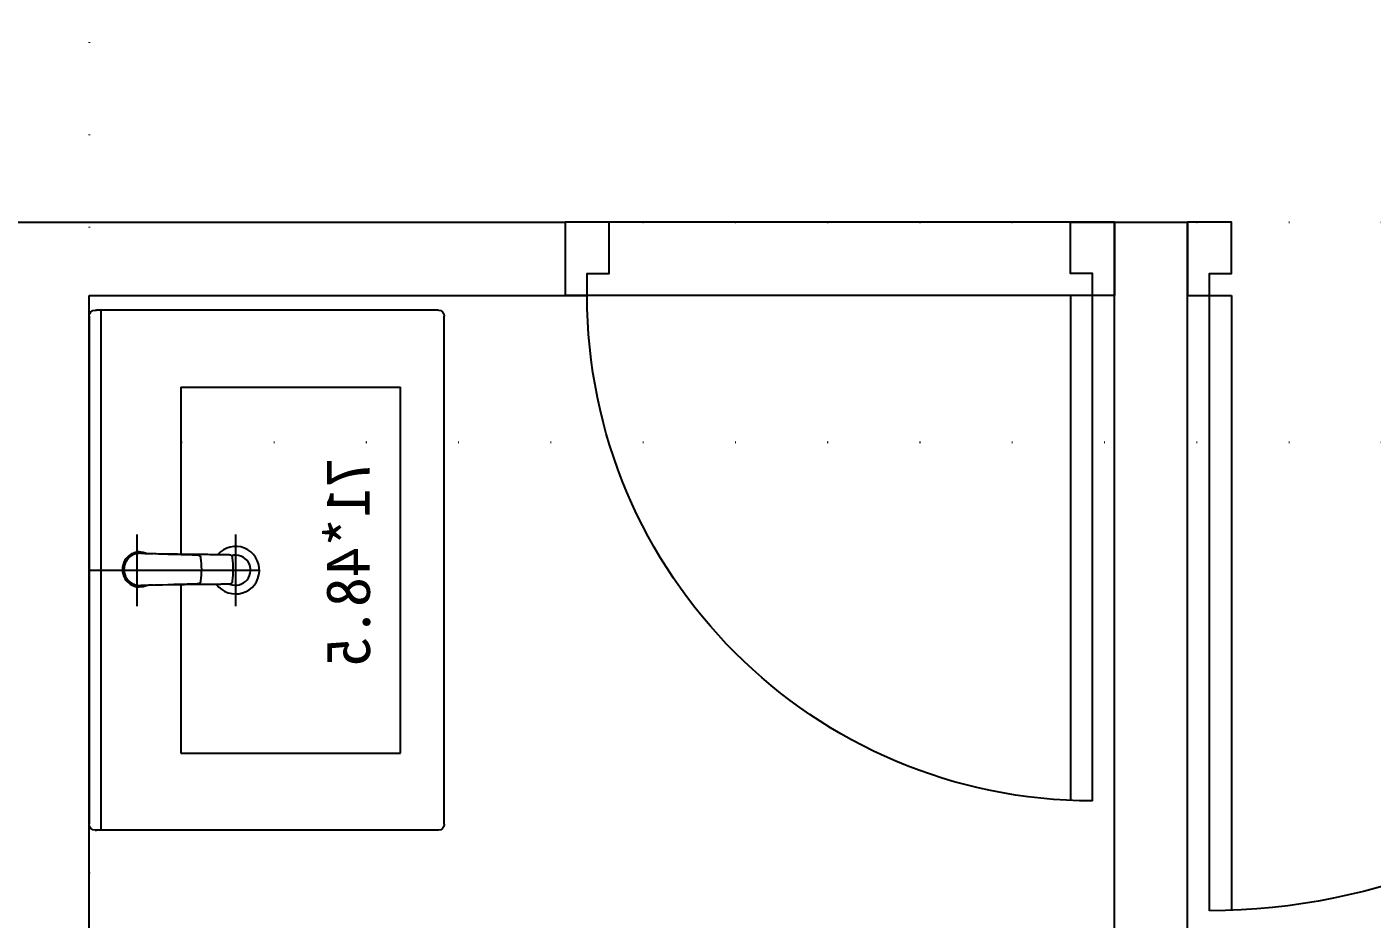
# Model space of a CAD drawing. Header units: millimetres. Extents: x 45074 to 106565, y 51012 to 60222.
# Drawn here: x 104256.9 to 104440.5, y 56540.4 to 56662.2 of the extents above; entities that cross this region are included whole.
import ezdxf

# ---------------------------------------------------------------- set-up
doc = ezdxf.new("R2010")
doc.units = ezdxf.units.MM
doc.header["$LTSCALE"] = 50
doc.header["$MEASUREMENT"] = 0
doc.linetypes.add('DOT', pattern=[0.25, 0, -0.25])
doc.layers.get('0').update_dxf_attribs({"color": 8, "linetype": 'CONTINUOUS'})
doc.layers.add('00', color=7, linetype='DOT')
doc.styles.get("Standard").update_dxf_attribs({"font": 'romanc', "bigfont": 'CHINA.SHX'})

# ---------------------------------------------------------------- blocks, each defined once
blk = doc.blocks.new('*U38', base_point=(71322.47, 1628.82))
for p, q in [((71353.97, 1633.82), (71353.97, 1702.82)), ((71356.97, 1702.82), (71356.97, 1633.82)), ((71284.97, 1623.82), (71284.97, 1633.82)), ((71353.97, 1633.82), (71284.97, 1633.82)), ((71356.97, 1633.82), (71353.97, 1633.82)), ((71359.97, 1633.82), (71356.97, 1633.82)), ((71359.97, 1623.82), (71359.97, 1633.82)), ((71359.97, 1623.82), (71284.97, 1623.82))]:
    blk.add_line(p, q)
for points in [[(71284.97, 1633.82), (71287.97, 1633.82), (71287.97, 1630.82), (71290.97, 1630.82), (71290.97, 1623.82), (71284.97, 1623.82)], [(71359.97, 1633.82), (71356.97, 1633.82), (71356.97, 1630.82), (71353.97, 1630.82), (71353.97, 1623.82), (71359.97, 1623.82)]]:
    blk.add_lwpolyline(points)
blk.add_arc((71356.97, 1633.82), 69, 90, 180)
blk = doc.blocks.new('*U40', base_point=(71414.97, 1628.82))
for p, q in [((71372.97, 1717.82), (71372.97, 1633.82)), ((71375.97, 1633.82), (71375.97, 1717.82)), ((71369.97, 1623.82), (71369.97, 1633.82)), ((71372.97, 1633.82), (71375.97, 1633.82)), ((71459.97, 1623.82), (71459.97, 1633.82))]:
    blk.add_line(p, q)
for points in [[(71369.97, 1633.82), (71372.97, 1633.82), (71372.97, 1630.82), (71375.97, 1630.82), (71375.97, 1623.82), (71369.97, 1623.82)], [(71459.97, 1633.82), (71456.97, 1633.82), (71456.97, 1630.82), (71453.97, 1630.82), (71453.97, 1623.82), (71459.97, 1623.82)]]:
    blk.add_lwpolyline(points)
blk.add_arc((71372.97, 1633.82), 84, 0, 90)

msp = doc.modelspace()

# ---------------------------------------------------------------- linework, layer by layer
for p, q in [((104255.357, 56635.566), (104330.357, 56635.566)), ((104405.357, 56370.566), (104405.357, 56635.566)), ((104405.357, 56635.566), (104415.357, 56635.566)), ((104415.357, 56370.566), (104415.357, 56635.566)), ((104265.357, 56370.566), (104265.357, 56625.566)), ((104265.357, 56625.566), (104330.357, 56625.566)), ((104265.357, 56622.766), (104265.357, 56553.366)), ((104271.857, 56592.958), (104271.857, 56583.174)), ((104285.357, 56592.958), (104285.357, 56583.174)), ((104271.648, 56590.486), (104271.477, 56590.431)), ((104271.648, 56590.486), (104271.477, 56590.431)), ((104271.82, 56590.527), (104271.648, 56590.486)), ((104271.82, 56590.527), (104271.648, 56590.486)), ((104271.991, 56590.555), (104271.82, 56590.527)), ((104272.159, 56590.57), (104271.991, 56590.555)), ((104272.199, 56590.572), (104272.159, 56590.57)), ((104272.199, 56590.572), (104272.42, 56590.57)), ((104272.42, 56590.57), (104272.742, 56590.53)), ((104272.42, 56590.57), (104272.742, 56590.53)), ((104272.742, 56590.53), (104273.07, 56590.442)), ((104269.983, 56588.818), (104269.916, 56588.491)), ((104270.09, 56589.121), (104269.983, 56588.818)), ((104270.24, 56589.414), (104270.09, 56589.121)), ((104270.157, 56588.608), (104270.134, 56588.472)), ((104270.188, 56588.743), (104270.157, 56588.608)), ((104270.228, 56588.877), (104270.188, 56588.743)), ((104270.276, 56589.007), (104270.228, 56588.877)), ((104270.381, 56589.622), (104270.24, 56589.414)), ((104270.333, 56589.135), (104270.276, 56589.007)), ((104270.397, 56589.259), (104270.333, 56589.135)), ((104270.543, 56589.815), (104270.381, 56589.622)), ((104270.503, 56589.429), (104270.397, 56589.259)), ((104270.624, 56589.589), (104270.503, 56589.429)), ((104270.679, 56589.949), (104270.543, 56589.815)), ((104270.757, 56589.735), (104270.624, 56589.589)), ((104270.825, 56590.072), (104270.679, 56589.949)), ((104270.865, 56589.836), (104270.757, 56589.735)), ((104270.979, 56590.182), (104270.825, 56590.072)), ((104270.978, 56589.929), (104270.865, 56589.836)), ((104271.096, 56590.013), (104270.978, 56589.929)), ((104271.141, 56590.279), (104270.979, 56590.182)), ((104271.218, 56590.089), (104271.096, 56590.013)), ((104271.307, 56590.362), (104271.141, 56590.279)), ((104271.34, 56590.153), (104271.218, 56590.089)), ((104271.477, 56590.431), (104271.307, 56590.362)), ((104271.464, 56590.209), (104271.34, 56590.153)), ((104271.591, 56590.258), (104271.464, 56590.209)), ((104271.721, 56590.297), (104271.591, 56590.258)), ((104271.818, 56590.321), (104271.721, 56590.297)), ((104271.915, 56590.34), (104271.818, 56590.321)), ((104272.014, 56590.354), (104271.915, 56590.34)), ((104272.112, 56590.365), (104272.014, 56590.354)), ((104272.29, 56590.374), (104272.112, 56590.365)), ((104272.241, 56590.37), (104272.141, 56590.364)), ((104272.182, 56590.366), (104272.141, 56590.364)), ((104272.278, 56590.372), (104272.241, 56590.37)), ((104272.321, 56590.373), (104272.278, 56590.372)), ((104272.315, 56590.374), (104272.29, 56590.374)), ((104272.321, 56590.373), (104272.298, 56590.372)), ((104272.315, 56590.374), (104272.346, 56590.373)), ((104272.331, 56590.373), (104272.321, 56590.373)), ((104272.321, 56590.373), (104272.331, 56590.373)), ((104272.422, 56590.374), (104272.324, 56590.372)), ((104272.37, 56590.373), (104272.324, 56590.372)), ((104272.353, 56590.373), (104272.331, 56590.373)), ((104272.372, 56590.373), (104272.338, 56590.373)), ((104272.37, 56590.373), (104272.338, 56590.373)), ((104272.37, 56590.373), (104272.338, 56590.373)), ((104272.384, 56590.374), (104272.357, 56590.373)), ((104272.395, 56590.374), (104272.363, 56590.373)), ((104272.375, 56590.373), (104272.363, 56590.373)), ((104272.422, 56590.374), (104272.37, 56590.373)), ((104272.422, 56590.374), (104272.372, 56590.373)), ((104272.44, 56590.373), (104272.372, 56590.373)), ((104272.372, 56590.373), (104272.38, 56590.373)), ((104272.384, 56590.374), (104272.389, 56590.374)), ((104272.395, 56590.374), (104272.44, 56590.373)), ((104272.422, 56590.374), (104272.496, 56590.373)), ((104272.426, 56590.373), (104272.489, 56590.373)), ((104272.426, 56590.373), (104272.529, 56590.372)), ((104272.482, 56590.373), (104272.496, 56590.373)), ((104272.482, 56590.373), (104272.529, 56590.372)), ((104272.489, 56590.373), (104272.529, 56590.372)), ((104272.529, 56590.372), (104272.636, 56590.37)), ((104272.636, 56590.37), (104272.747, 56590.367)), ((104272.66, 56590.369), (104274.116, 56590.329)), ((104272.66, 56590.369), (104274.296, 56590.324)), ((104272.786, 56590.366), (104272.95, 56590.361)), ((104272.95, 56590.361), (104273.134, 56590.356)), ((104273.07, 56590.442), (104273.282, 56590.352)), ((104273.134, 56590.356), (104273.254, 56590.353)), ((104273.254, 56590.353), (104273.38, 56590.35)), ((104273.38, 56590.35), (104273.51, 56590.346)), ((104273.51, 56590.346), (104273.645, 56590.342)), ((104273.645, 56590.342), (104273.792, 56590.338)), ((104273.792, 56590.338), (104273.944, 56590.334)), ((104273.944, 56590.334), (104274.116, 56590.329)), ((104274.266, 56590.325), (104274.518, 56590.321)), ((104274.266, 56590.325), (104274.518, 56590.321)), ((104274.296, 56590.324), (104274.423, 56590.321)), ((104274.423, 56590.321), (104274.929, 56590.307)), ((104274.518, 56590.321), (104274.822, 56590.317)), ((104274.822, 56590.317), (104275.395, 56590.309)), ((104274.929, 56590.307), (104276.117, 56590.274)), ((104275.395, 56590.309), (104276.181, 56590.298)), ((104276.117, 56590.274), (104276.908, 56590.253)), ((104276.181, 56590.298), (104276.924, 56590.289)), ((104276.908, 56590.253), (104277.304, 56590.242)), ((104276.924, 56590.289), (104277.419, 56590.282)), ((104277.304, 56590.242), (104277.936, 56590.224)), ((104277.419, 56590.282), (104278.392, 56590.27)), ((104277.936, 56590.224), (104278.251, 56590.215)), ((104278.251, 56590.215), (104278.723, 56590.202)), ((104278.392, 56590.27), (104280.169, 56590.247)), ((104278.723, 56590.202), (104278.958, 56590.195)), ((104278.958, 56590.195), (104279.192, 56590.188)), ((104279.192, 56590.188), (104279.424, 56590.181)), ((104279.424, 56590.181), (104279.655, 56590.174)), ((104279.655, 56590.174), (104279.884, 56590.166)), ((104279.884, 56590.166), (104280.11, 56590.159)), ((104280.11, 56590.159), (104280.152, 56590.157)), ((104280.152, 56590.157), (104280.257, 56590.145)), ((104280.169, 56590.247), (104280.894, 56590.238)), ((104280.257, 56590.145), (104280.31, 56590.131)), ((104280.31, 56590.131), (104280.385, 56590.095)), ((104280.385, 56590.095), (104280.395, 56590.088)), ((104280.395, 56590.088), (104280.46, 56590.038)), ((104280.46, 56590.038), (104280.51, 56589.978)), ((104280.51, 56589.978), (104280.548, 56589.907)), ((104280.548, 56589.907), (104280.565, 56589.856)), ((104280.565, 56589.856), (104280.584, 56589.749)), ((104280.584, 56589.749), (104280.627, 56589.356)), ((104280.627, 56589.356), (104280.657, 56588.962)), ((104280.657, 56588.962), (104280.674, 56588.567)), ((104280.894, 56590.238), (104281.266, 56590.233)), ((104281.266, 56590.233), (104281.544, 56590.23)), ((104281.544, 56590.23), (104281.821, 56590.227)), ((104281.821, 56590.227), (104282.047, 56590.224)), ((104282.047, 56590.224), (104282.269, 56590.221)), ((104282.269, 56590.221), (104282.465, 56590.219)), ((104282.465, 56590.219), (104282.657, 56590.217)), ((104282.657, 56590.217), (104282.844, 56590.216)), ((104282.844, 56590.216), (104283.026, 56590.214)), ((104283.026, 56590.214), (104283.185, 56590.213)), ((104283.185, 56590.213), (104283.339, 56590.211)), ((104283.339, 56590.211), (104283.38, 56590.211)), ((104283.38, 56590.211), (104283.678, 56590.205)), ((104283.678, 56590.205), (104283.922, 56590.201)), ((104283.922, 56590.201), (104284.166, 56590.197)), ((104284.166, 56590.197), (104284.41, 56590.192)), ((104284.41, 56590.192), (104284.439, 56590.192)), ((104284.439, 56590.192), (104284.53, 56590.185)), ((104284.53, 56590.185), (104284.563, 56590.183)), ((104284.563, 56590.183), (104284.616, 56590.173)), ((104284.616, 56590.173), (104284.692, 56590.142)), ((104284.692, 56590.142), (104284.77, 56590.084)), ((104284.77, 56590.084), (104284.782, 56590.071)), ((104284.782, 56590.071), (104284.832, 56590.003)), ((104284.832, 56590.003), (104284.867, 56589.922)), ((104284.867, 56589.922), (104284.883, 56589.863)), ((104284.883, 56589.863), (104284.901, 56589.742)), ((104284.901, 56589.742), (104284.942, 56589.351)), ((104284.942, 56589.351), (104284.971, 56588.958)), ((104284.971, 56588.958), (104284.989, 56588.565)), ((104265.357, 56588.066), (104288.607, 56588.066)), ((104269.916, 56588.491), (104269.895, 56588.172)), ((104269.895, 56588.172), (104269.916, 56587.853)), ((104269.916, 56587.853), (104269.983, 56587.525)), ((104269.983, 56587.525), (104270.09, 56587.222)), ((104270.09, 56587.222), (104270.24, 56586.929)), ((104270.119, 56588.336), (104270.113, 56588.172)), ((104270.113, 56588.172), (104270.119, 56588.007)), ((104270.134, 56588.472), (104270.119, 56588.336)), ((104270.119, 56588.007), (104270.134, 56587.871)), ((104270.134, 56587.871), (104270.157, 56587.735)), ((104270.157, 56587.735), (104270.188, 56587.6)), ((104270.188, 56587.6), (104270.228, 56587.467)), ((104270.228, 56587.467), (104270.276, 56587.336)), ((104270.24, 56586.929), (104270.381, 56586.721)), ((104270.276, 56587.336), (104270.333, 56587.208)), ((104270.333, 56587.208), (104270.397, 56587.084)), ((104270.397, 56587.084), (104270.503, 56586.914)), ((104270.503, 56586.914), (104270.624, 56586.755)), ((104280.627, 56586.987), (104280.584, 56586.594)), ((104280.657, 56587.381), (104280.627, 56586.987)), ((104280.674, 56587.776), (104280.657, 56587.381)), ((104280.674, 56588.567), (104280.679, 56588.172)), ((104280.674, 56588.567), (104280.679, 56588.172)), ((104280.679, 56588.172), (104280.674, 56587.776)), ((104280.679, 56588.172), (104280.674, 56587.776)), ((104284.942, 56586.992), (104284.901, 56586.601)), ((104284.971, 56587.385), (104284.942, 56586.992)), ((104284.989, 56587.778), (104284.971, 56587.385)), ((104284.989, 56588.565), (104284.995, 56588.172)), ((104284.995, 56588.172), (104284.989, 56587.778)), ((104270.381, 56586.721), (104270.6, 56586.46)), ((104270.6, 56586.46), (104270.825, 56586.271)), ((104270.624, 56586.755), (104270.757, 56586.608)), ((104270.757, 56586.608), (104270.865, 56586.507)), ((104270.825, 56586.271), (104270.979, 56586.161)), ((104270.865, 56586.507), (104270.978, 56586.414)), ((104270.978, 56586.414), (104271.096, 56586.33)), ((104270.979, 56586.161), (104271.141, 56586.064)), ((104271.096, 56586.33), (104271.218, 56586.255)), ((104271.141, 56586.064), (104271.307, 56585.981)), ((104271.218, 56586.255), (104271.34, 56586.19)), ((104271.307, 56585.981), (104271.477, 56585.912)), ((104271.34, 56586.19), (104271.464, 56586.134)), ((104271.464, 56586.134), (104271.591, 56586.086)), ((104271.477, 56585.912), (104271.648, 56585.857)), ((104271.477, 56585.912), (104271.648, 56585.857)), ((104271.591, 56586.086), (104271.721, 56586.046)), ((104271.648, 56585.857), (104271.82, 56585.816)), ((104271.648, 56585.857), (104271.82, 56585.816)), ((104271.721, 56586.046), (104271.818, 56586.023)), ((104271.818, 56586.023), (104271.915, 56586.003)), ((104271.82, 56585.816), (104271.991, 56585.789)), ((104271.915, 56586.003), (104272.014, 56585.989)), ((104271.991, 56585.789), (104272.159, 56585.774)), ((104272.014, 56585.989), (104272.112, 56585.978)), ((104272.112, 56585.978), (104272.29, 56585.97)), ((104272.141, 56585.979), (104272.241, 56585.973)), ((104272.141, 56585.979), (104272.182, 56585.977)), ((104272.159, 56585.774), (104272.199, 56585.772)), ((104272.42, 56585.774), (104272.199, 56585.772)), ((104272.241, 56585.973), (104272.278, 56585.971)), ((104272.278, 56585.971), (104272.321, 56585.97)), ((104272.29, 56585.97), (104272.315, 56585.969)), ((104272.298, 56585.971), (104272.321, 56585.97)), ((104272.346, 56585.97), (104272.315, 56585.969)), ((104272.321, 56585.97), (104272.331, 56585.97)), ((104272.331, 56585.97), (104272.321, 56585.97)), ((104272.324, 56585.971), (104272.422, 56585.97)), ((104272.324, 56585.971), (104272.37, 56585.97)), ((104272.331, 56585.97), (104272.353, 56585.97)), ((104272.338, 56585.97), (104272.37, 56585.97)), ((104272.338, 56585.97), (104272.372, 56585.97)), ((104272.338, 56585.97), (104272.37, 56585.97)), ((104272.357, 56585.97), (104272.384, 56585.97)), ((104272.363, 56585.97), (104272.395, 56585.97)), ((104272.363, 56585.97), (104272.375, 56585.97)), ((104272.37, 56585.97), (104272.422, 56585.97)), ((104272.372, 56585.97), (104272.422, 56585.97)), ((104272.372, 56585.97), (104272.44, 56585.97)), ((104272.38, 56585.97), (104272.372, 56585.97)), ((104272.389, 56585.97), (104272.384, 56585.97)), ((104272.44, 56585.97), (104272.395, 56585.97)), ((104272.742, 56585.813), (104272.42, 56585.774)), ((104272.496, 56585.97), (104272.422, 56585.97)), ((104272.529, 56585.971), (104272.426, 56585.97)), ((104272.489, 56585.97), (104272.426, 56585.97)), ((104272.529, 56585.971), (104272.482, 56585.97)), ((104272.496, 56585.97), (104272.482, 56585.97)), ((104272.529, 56585.971), (104272.489, 56585.97)), ((104272.534, 56585.964), (104272.492, 56585.96)), ((104272.636, 56585.973), (104272.529, 56585.971)), ((104272.586, 56585.968), (104272.534, 56585.964)), ((104272.649, 56585.972), (104272.586, 56585.968)), ((104272.747, 56585.976), (104272.636, 56585.973)), ((104272.747, 56585.976), (104272.638, 56585.973)), ((104272.696, 56585.975), (104272.649, 56585.972)), ((104274.296, 56586.019), (104272.66, 56585.974)), ((104274.116, 56586.014), (104272.66, 56585.974)), ((104273.07, 56585.901), (104272.742, 56585.813)), ((104272.95, 56585.982), (104272.786, 56585.977)), ((104273.134, 56585.987), (104272.95, 56585.982)), ((104273.282, 56585.991), (104273.07, 56585.901)), ((104273.254, 56585.99), (104273.134, 56585.987)), ((104273.38, 56585.994), (104273.254, 56585.99)), ((104273.51, 56585.997), (104273.38, 56585.994)), ((104273.645, 56586.001), (104273.51, 56585.997)), ((104273.792, 56586.005), (104273.645, 56586.001)), ((104273.944, 56586.009), (104273.792, 56586.005)), ((104274.116, 56586.014), (104273.944, 56586.009)), ((104274.518, 56586.022), (104274.266, 56586.018)), ((104274.518, 56586.022), (104274.266, 56586.018)), ((104274.423, 56586.023), (104274.296, 56586.019)), ((104274.929, 56586.036), (104274.423, 56586.023)), ((104274.822, 56586.027), (104274.518, 56586.022)), ((104275.395, 56586.035), (104274.822, 56586.027)), ((104276.117, 56586.069), (104274.929, 56586.036)), ((104276.181, 56586.045), (104275.395, 56586.035)), ((104276.908, 56586.091), (104276.117, 56586.069)), ((104276.924, 56586.054), (104276.181, 56586.045)), ((104277.304, 56586.102), (104276.908, 56586.091)), ((104277.419, 56586.061), (104276.924, 56586.054)), ((104277.936, 56586.119), (104277.304, 56586.102)), ((104278.392, 56586.073), (104277.419, 56586.061)), ((104278.251, 56586.128), (104277.936, 56586.119)), ((104278.723, 56586.141), (104278.251, 56586.128)), ((104280.169, 56586.096), (104278.392, 56586.073)), ((104278.958, 56586.148), (104278.723, 56586.141)), ((104279.192, 56586.155), (104278.958, 56586.148)), ((104279.424, 56586.162), (104279.192, 56586.155)), ((104279.655, 56586.17), (104279.424, 56586.162)), ((104279.884, 56586.177), (104279.655, 56586.17)), ((104280.11, 56586.184), (104279.884, 56586.177)), ((104280.152, 56586.186), (104280.11, 56586.184)), ((104280.257, 56586.199), (104280.152, 56586.186)), ((104280.894, 56586.105), (104280.169, 56586.096)), ((104280.31, 56586.213), (104280.257, 56586.199)), ((104280.385, 56586.248), (104280.31, 56586.213)), ((104280.395, 56586.255), (104280.385, 56586.248)), ((104280.46, 56586.305), (104280.395, 56586.255)), ((104280.51, 56586.366), (104280.46, 56586.305)), ((104280.548, 56586.436), (104280.51, 56586.366)), ((104280.565, 56586.487), (104280.548, 56586.436)), ((104280.584, 56586.594), (104280.565, 56586.487)), ((104281.266, 56586.11), (104280.894, 56586.105)), ((104281.544, 56586.113), (104281.266, 56586.11)), ((104281.821, 56586.117), (104281.544, 56586.113)), ((104282.047, 56586.119), (104281.821, 56586.117)), ((104282.269, 56586.122), (104282.047, 56586.119)), ((104282.465, 56586.124), (104282.269, 56586.122)), ((104282.657, 56586.126), (104282.465, 56586.124)), ((104282.844, 56586.128), (104282.657, 56586.126)), ((104283.026, 56586.129), (104282.844, 56586.128)), ((104283.185, 56586.131), (104283.026, 56586.129)), ((104283.339, 56586.132), (104283.185, 56586.131)), ((104283.38, 56586.133), (104283.339, 56586.132)), ((104283.678, 56586.138), (104283.38, 56586.133)), ((104283.922, 56586.142), (104283.678, 56586.138)), ((104284.166, 56586.147), (104283.922, 56586.142)), ((104284.41, 56586.151), (104284.166, 56586.147)), ((104284.439, 56586.151), (104284.41, 56586.151)), ((104284.53, 56586.158), (104284.439, 56586.151)), ((104284.563, 56586.161), (104284.53, 56586.158)), ((104284.616, 56586.171), (104284.563, 56586.161)), ((104284.692, 56586.201), (104284.616, 56586.171)), ((104284.77, 56586.259), (104284.692, 56586.201)), ((104284.782, 56586.272), (104284.77, 56586.259)), ((104284.832, 56586.34), (104284.782, 56586.272)), ((104284.867, 56586.421), (104284.832, 56586.34)), ((104284.883, 56586.48), (104284.867, 56586.421)), ((104284.901, 56586.601), (104284.883, 56586.48))]:
    msp.add_line(p, q)
at = {"ltscale": 0.1}
for p, q in [((104266.157, 56623.566), (104266.357, 56623.566)), ((104313.057, 56623.566), (104266.357, 56623.566)), ((104266.957, 56623.566), (104266.957, 56552.566)), ((104313.857, 56553.366), (104313.857, 56622.766)), ((104277.857, 56613.066), (104277.857, 56590.226)), ((104277.857, 56613.066), (104307.857, 56613.066)), ((104307.857, 56563.066), (104307.857, 56613.066)), ((104277.857, 56586.117), (104277.857, 56563.066)), ((104277.857, 56563.066), (104307.857, 56563.066)), ((104266.357, 56552.566), (104266.157, 56552.566)), ((104266.157, 56552.566), (104266.357, 56552.566)), ((104313.057, 56552.566), (104266.357, 56552.566))]:
    msp.add_line(p, q, dxfattribs=at)
at = {"ltscale": 0.1, "extrusion": (0, 0, -1)}
for centre, start, end in [((-104266.157, 56622.766), 0, 90), ((-104313.057, 56622.766), 90, 180), ((-104266.157, 56553.366), 270, 0), ((-104313.057, 56553.366), 180, 270)]:
    msp.add_arc(centre, 0.8, start, end, dxfattribs=at)
for radius, start, end in [(3.25, 216.64528, 138.61771), (2.05, 247.99754, 105.64608)]:
    msp.add_arc((104285.357, 56588.066), radius, start, end)
at = {"layer": '00'}
for p, q in [((104265.357, 57025.566), (104265.357, 56425.566)), ((104265.357, 56635.566), (104782.857, 56635.566)), ((104265.357, 56605.566), (104782.857, 56605.566))]:
    msp.add_line(p, q, dxfattribs=at)

# ---------------------------------------------------------------- block references
at = {"xscale": -1, "rotation": 180}
for name, p in [('*U38', (104367.857, 56630.566)), ('*U40', (104460.357, 56630.566))]:
    msp.add_blockref(name, p, dxfattribs=at)

# ---------------------------------------------------------------- texts
at = {"lineweight": 40, "extrusion": (0, 0, -1), "insert": (104300.731, 56589.147), "char_height": 6, "width": 43.84929, "attachment_point": 5, "text_direction": (0.002094, -0.999998, 0)}
msp.add_mtext('{\\fDFKai-SB|b0|i0|c136|p65;\\C5;71*48.5}', dxfattribs=at)

doc.saveas('drawing.dxf')
